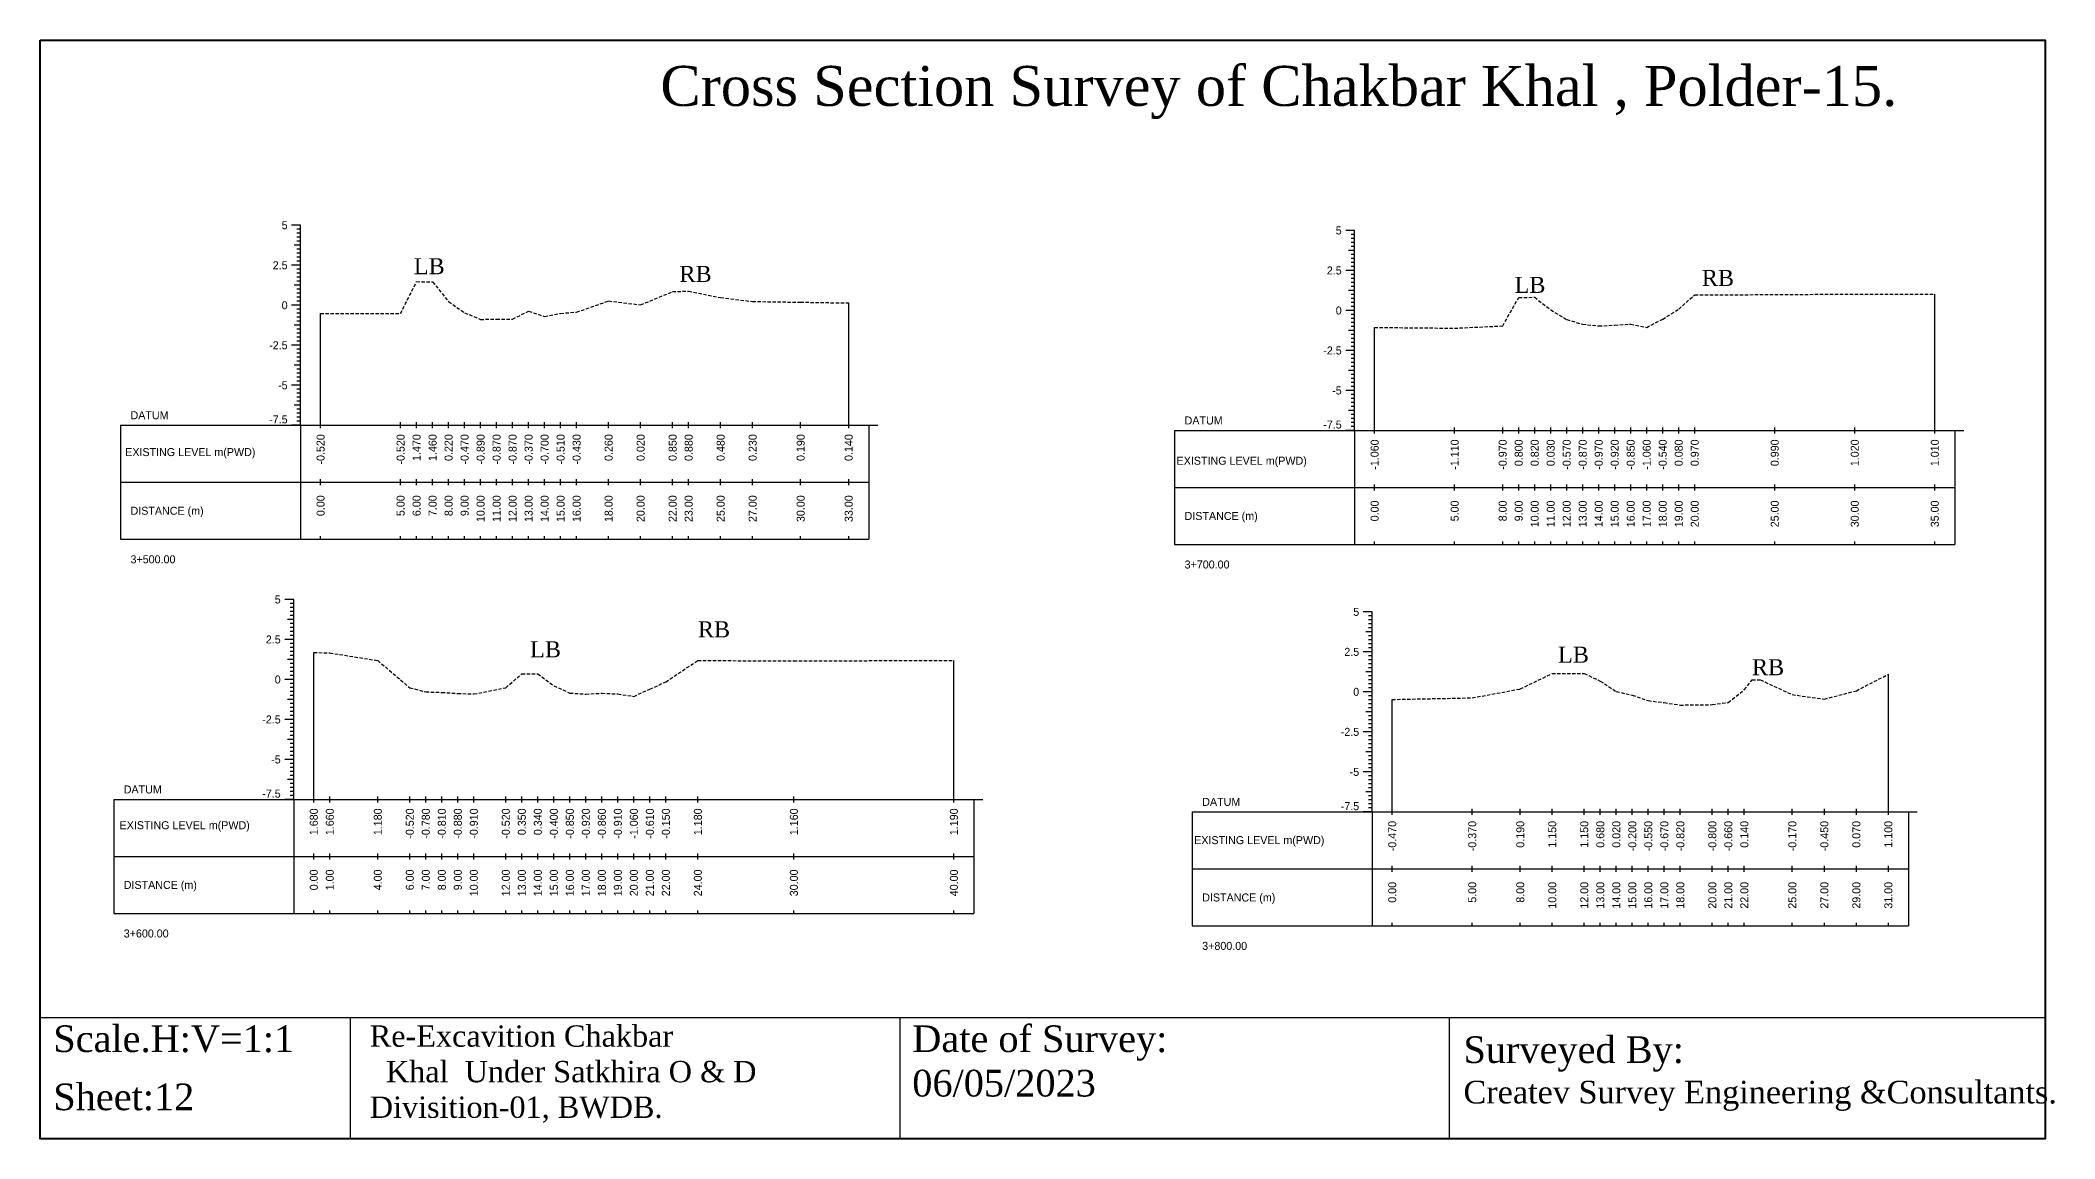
# Model space of a CAD drawing. Header units: inches. Extents: x 6579 to 9220, y -2276 to -1013.
# Drawn here: x 8180 to 8331.1, y -1709.9 to -1627.5 of the extents above; entities that cross this region are included whole.
import ezdxf
from ezdxf.enums import TextEntityAlignment as Align

# ---------------------------------------------------------------- set-up
doc = ezdxf.new("R2010")
doc.units = ezdxf.units.IN
doc.header["$MEASUREMENT"] = 0
doc.linetypes.add('HIDDEN', pattern=[0.375, 0.25, -0.125])
doc.layers.add('CS_Drawing', color=7, linetype='Continuous')
doc.layers.add('GL', color=3, linetype='HIDDEN')
doc.styles.add('romans', font='romans.shx')

msp = doc.modelspace()

# ---------------------------------------------------------------- linework, layer by layer
at = {"color": 4, "lineweight": 40}
msp.add_lwpolyline([(8180.02, -1627.52), (8330.36, -1627.52), (8330.36, -1709.89), (8180.02, -1709.89)], close=True, dxfattribs=at)
for points in [[(8330.36, -1627.52), (8330.36, -1709.89)], [(8180.02, -1700.81), (8330.36, -1700.81)], [(8180.02, -1700.81), (8180.02, -1709.89)], [(8203.27, -1700.81), (8203.27, -1709.89)], [(8244.47, -1700.81), (8244.47, -1709.89)], [(8285.67, -1700.81), (8285.67, -1709.89)]]:
    msp.add_lwpolyline(points)
at = {"layer": 'CS_Drawing'}
for p, q in [((8199.54, -1641.39), (8198.87, -1641.39)), ((8199.54, -1641.39), (8199.07, -1641.39)), ((8199.54, -1641.39), (8199.27, -1641.39)), ((8199.54, -1641.69), (8199.27, -1641.69)), ((8199.54, -1656.39), (8199.54, -1641.39)), ((8278.58, -1641.78), (8277.91, -1641.78)), ((8278.58, -1641.78), (8278.11, -1641.78)), ((8278.58, -1641.78), (8278.31, -1641.78)), ((8278.58, -1656.78), (8278.58, -1641.78)), ((8199.54, -1642.89), (8199.07, -1642.89)), ((8199.54, -1641.99), (8199.27, -1641.99)), ((8199.54, -1642.29), (8199.27, -1642.29)), ((8199.54, -1642.59), (8199.27, -1642.59)), ((8199.54, -1642.89), (8199.27, -1642.89)), ((8199.54, -1643.19), (8199.27, -1643.19)), ((8278.58, -1643.28), (8278.11, -1643.28)), ((8278.58, -1642.08), (8278.31, -1642.08)), ((8278.58, -1642.38), (8278.31, -1642.38)), ((8278.58, -1642.68), (8278.31, -1642.68)), ((8278.58, -1642.98), (8278.31, -1642.98)), ((8278.58, -1643.28), (8278.31, -1643.28)), ((8199.54, -1644.39), (8198.87, -1644.39)), ((8199.54, -1644.39), (8199.07, -1644.39)), ((8199.54, -1643.49), (8199.27, -1643.49)), ((8199.54, -1643.79), (8199.27, -1643.79)), ((8199.54, -1644.09), (8199.27, -1644.09)), ((8199.54, -1644.39), (8199.27, -1644.39)), ((8199.54, -1644.69), (8199.27, -1644.69)), ((8278.58, -1644.78), (8277.91, -1644.78)), ((8278.58, -1644.78), (8278.11, -1644.78)), ((8278.58, -1643.58), (8278.31, -1643.58)), ((8278.58, -1643.88), (8278.31, -1643.88)), ((8278.58, -1644.18), (8278.31, -1644.18)), ((8278.58, -1644.48), (8278.31, -1644.48)), ((8278.58, -1644.78), (8278.31, -1644.78)), ((8199.54, -1645.89), (8199.07, -1645.89)), ((8199.54, -1644.99), (8199.27, -1644.99)), ((8199.54, -1645.29), (8199.27, -1645.29)), ((8199.54, -1645.59), (8199.27, -1645.59)), ((8199.54, -1645.89), (8199.27, -1645.89)), ((8199.54, -1646.19), (8199.27, -1646.19)), ((8278.58, -1646.28), (8278.11, -1646.28)), ((8278.58, -1645.08), (8278.31, -1645.08)), ((8278.58, -1645.38), (8278.31, -1645.38)), ((8278.58, -1645.68), (8278.31, -1645.68)), ((8278.58, -1645.98), (8278.31, -1645.98)), ((8278.58, -1646.28), (8278.31, -1646.28)), ((8199.54, -1647.39), (8198.87, -1647.39)), ((8199.54, -1647.39), (8199.07, -1647.39)), ((8199.54, -1646.49), (8199.27, -1646.49)), ((8199.54, -1646.79), (8199.27, -1646.79)), ((8199.54, -1647.09), (8199.27, -1647.09)), ((8199.54, -1647.39), (8199.27, -1647.39)), ((8199.54, -1647.69), (8199.27, -1647.69)), ((8240.64, -1656.39), (8240.64, -1647.22)), ((8278.58, -1647.78), (8277.91, -1647.78)), ((8278.58, -1647.78), (8278.11, -1647.78)), ((8278.58, -1646.58), (8278.31, -1646.58)), ((8278.58, -1646.88), (8278.31, -1646.88)), ((8278.58, -1647.18), (8278.31, -1647.18)), ((8278.58, -1647.48), (8278.31, -1647.48)), ((8278.58, -1647.78), (8278.31, -1647.78)), ((8322.08, -1656.78), (8322.08, -1646.57)), ((8199.54, -1648.89), (8199.07, -1648.89)), ((8199.54, -1647.99), (8199.27, -1647.99)), ((8199.54, -1648.29), (8199.27, -1648.29)), ((8199.54, -1648.59), (8199.27, -1648.59)), ((8199.54, -1648.89), (8199.27, -1648.89)), ((8199.54, -1649.19), (8199.27, -1649.19)), ((8201.04, -1656.39), (8201.04, -1648.01)), ((8278.58, -1649.28), (8278.11, -1649.28)), ((8278.58, -1648.08), (8278.31, -1648.08)), ((8278.58, -1648.38), (8278.31, -1648.38)), ((8278.58, -1648.68), (8278.31, -1648.68)), ((8278.58, -1648.98), (8278.31, -1648.98)), ((8278.58, -1649.28), (8278.31, -1649.28)), ((8280.08, -1656.78), (8280.08, -1649.05)), ((8199.54, -1650.39), (8198.87, -1650.39)), ((8199.54, -1650.39), (8199.07, -1650.39)), ((8199.54, -1649.49), (8199.27, -1649.49)), ((8199.54, -1649.79), (8199.27, -1649.79)), ((8199.54, -1650.09), (8199.27, -1650.09)), ((8199.54, -1650.39), (8199.27, -1650.39)), ((8199.54, -1650.69), (8199.27, -1650.69)), ((8199.54, -1650.99), (8199.27, -1650.99)), ((8278.58, -1650.78), (8277.91, -1650.78)), ((8278.58, -1650.78), (8278.11, -1650.78)), ((8278.58, -1649.58), (8278.31, -1649.58)), ((8278.58, -1649.88), (8278.31, -1649.88)), ((8278.58, -1650.18), (8278.31, -1650.18)), ((8278.58, -1650.48), (8278.31, -1650.48)), ((8278.58, -1650.78), (8278.31, -1650.78)), ((8199.54, -1651.89), (8199.07, -1651.89)), ((8199.54, -1651.29), (8199.27, -1651.29)), ((8199.54, -1651.59), (8199.27, -1651.59)), ((8199.54, -1651.89), (8199.27, -1651.89)), ((8199.54, -1652.19), (8199.27, -1652.19)), ((8199.54, -1652.49), (8199.27, -1652.49)), ((8278.58, -1652.28), (8278.11, -1652.28)), ((8278.58, -1651.08), (8278.31, -1651.08)), ((8278.58, -1651.38), (8278.31, -1651.38)), ((8278.58, -1651.68), (8278.31, -1651.68)), ((8278.58, -1651.98), (8278.31, -1651.98)), ((8278.58, -1652.28), (8278.31, -1652.28)), ((8199.54, -1653.39), (8198.87, -1653.39)), ((8199.54, -1653.39), (8199.07, -1653.39)), ((8199.54, -1652.79), (8199.27, -1652.79)), ((8199.54, -1653.09), (8199.27, -1653.09)), ((8199.54, -1653.39), (8199.27, -1653.39)), ((8199.54, -1653.69), (8199.27, -1653.69)), ((8199.54, -1653.99), (8199.27, -1653.99)), ((8278.58, -1653.78), (8277.91, -1653.78)), ((8278.58, -1653.78), (8278.11, -1653.78)), ((8278.58, -1652.58), (8278.31, -1652.58)), ((8278.58, -1652.88), (8278.31, -1652.88)), ((8278.58, -1653.18), (8278.31, -1653.18)), ((8278.58, -1653.48), (8278.31, -1653.48)), ((8278.58, -1653.78), (8278.31, -1653.78)), ((8199.54, -1654.89), (8199.07, -1654.89)), ((8199.54, -1654.29), (8199.27, -1654.29)), ((8199.54, -1654.59), (8199.27, -1654.59)), ((8199.54, -1654.89), (8199.27, -1654.89)), ((8199.54, -1655.19), (8199.27, -1655.19)), ((8199.54, -1655.49), (8199.27, -1655.49)), ((8278.58, -1655.28), (8278.11, -1655.28)), ((8278.58, -1654.08), (8278.31, -1654.08)), ((8278.58, -1654.38), (8278.31, -1654.38)), ((8278.58, -1654.68), (8278.31, -1654.68)), ((8278.58, -1654.98), (8278.31, -1654.98)), ((8278.58, -1655.28), (8278.31, -1655.28)), ((8186.04, -1656.39), (8199.54, -1656.39)), ((8186.04, -1656.39), (8186.04, -1664.94)), ((8199.54, -1656.39), (8198.87, -1656.39)), ((8199.54, -1656.39), (8199.07, -1656.39)), ((8199.54, -1655.79), (8199.27, -1655.79)), ((8199.54, -1656.09), (8199.27, -1656.09)), ((8199.54, -1656.39), (8199.27, -1656.39)), ((8199.54, -1656.39), (8242.14, -1656.39)), ((8199.54, -1656.39), (8199.54, -1664.94)), ((8201.04, -1656.61), (8201.04, -1656.16)), ((8207.04, -1656.61), (8207.04, -1656.16)), ((8208.24, -1656.61), (8208.24, -1656.16)), ((8209.44, -1656.61), (8209.44, -1656.16)), ((8210.64, -1656.61), (8210.64, -1656.16)), ((8211.84, -1656.61), (8211.84, -1656.16)), ((8213.04, -1656.61), (8213.04, -1656.16)), ((8214.24, -1656.61), (8214.24, -1656.16)), ((8215.44, -1656.61), (8215.44, -1656.16)), ((8216.64, -1656.61), (8216.64, -1656.16)), ((8217.84, -1656.61), (8217.84, -1656.16)), ((8219.04, -1656.61), (8219.04, -1656.16)), ((8220.24, -1656.61), (8220.24, -1656.16)), ((8222.64, -1656.61), (8222.64, -1656.16)), ((8225.04, -1656.61), (8225.04, -1656.16)), ((8227.44, -1656.61), (8227.44, -1656.16)), ((8228.64, -1656.61), (8228.64, -1656.16)), ((8231.04, -1656.61), (8231.04, -1656.16)), ((8233.44, -1656.61), (8233.44, -1656.16)), ((8237.04, -1656.61), (8237.04, -1656.16)), ((8240.64, -1656.61), (8240.64, -1656.16)), ((8242.14, -1656.39), (8242.82, -1656.39)), ((8242.14, -1656.39), (8242.61, -1656.39)), ((8242.14, -1656.39), (8242.41, -1656.39)), ((8242.14, -1656.39), (8242.14, -1664.94)), ((8265.08, -1656.78), (8278.58, -1656.78)), ((8265.08, -1656.78), (8265.08, -1665.33)), ((8278.58, -1656.78), (8277.91, -1656.78)), ((8278.58, -1656.78), (8278.11, -1656.78)), ((8278.58, -1655.58), (8278.31, -1655.58)), ((8278.58, -1655.88), (8278.31, -1655.88)), ((8278.58, -1656.18), (8278.31, -1656.18)), ((8278.58, -1656.48), (8278.31, -1656.48)), ((8278.58, -1656.78), (8278.31, -1656.78)), ((8278.58, -1656.78), (8323.58, -1656.78)), ((8278.58, -1656.78), (8278.58, -1665.33)), ((8280.08, -1657), (8280.08, -1656.55)), ((8286.08, -1657), (8286.08, -1656.55)), ((8289.68, -1657), (8289.68, -1656.55)), ((8290.88, -1657), (8290.88, -1656.55)), ((8292.08, -1657), (8292.08, -1656.55)), ((8293.28, -1657), (8293.28, -1656.55)), ((8294.48, -1657), (8294.48, -1656.55)), ((8295.68, -1657), (8295.68, -1656.55)), ((8296.88, -1657), (8296.88, -1656.55)), ((8298.08, -1657), (8298.08, -1656.55)), ((8299.28, -1657), (8299.28, -1656.55)), ((8300.48, -1657), (8300.48, -1656.55)), ((8301.68, -1657), (8301.68, -1656.55)), ((8302.88, -1657), (8302.88, -1656.55)), ((8304.08, -1657), (8304.08, -1656.55)), ((8310.08, -1657), (8310.08, -1656.55)), ((8316.08, -1657), (8316.08, -1656.55)), ((8322.08, -1657), (8322.08, -1656.55)), ((8323.58, -1656.78), (8324.26, -1656.78)), ((8323.58, -1656.78), (8324.05, -1656.78)), ((8323.58, -1656.78), (8323.85, -1656.78)), ((8323.58, -1656.78), (8323.58, -1665.33)), ((8186.04, -1660.66), (8199.54, -1660.66)), ((8199.54, -1660.66), (8242.14, -1660.66)), ((8199.54, -1660.66), (8242.14, -1660.66)), ((8201.04, -1660.89), (8201.04, -1660.44)), ((8207.04, -1660.89), (8207.04, -1660.44)), ((8208.24, -1660.89), (8208.24, -1660.44)), ((8209.44, -1660.89), (8209.44, -1660.44)), ((8210.64, -1660.89), (8210.64, -1660.44)), ((8211.84, -1660.89), (8211.84, -1660.44)), ((8213.04, -1660.89), (8213.04, -1660.44)), ((8214.24, -1660.89), (8214.24, -1660.44)), ((8215.44, -1660.89), (8215.44, -1660.44)), ((8216.64, -1660.89), (8216.64, -1660.44)), ((8217.84, -1660.89), (8217.84, -1660.44)), ((8219.04, -1660.89), (8219.04, -1660.44)), ((8220.24, -1660.89), (8220.24, -1660.44)), ((8222.64, -1660.89), (8222.64, -1660.44)), ((8225.04, -1660.89), (8225.04, -1660.44)), ((8227.44, -1660.89), (8227.44, -1660.44)), ((8228.64, -1660.89), (8228.64, -1660.44)), ((8231.04, -1660.89), (8231.04, -1660.44)), ((8233.44, -1660.89), (8233.44, -1660.44)), ((8237.04, -1660.89), (8237.04, -1660.44)), ((8240.64, -1660.89), (8240.64, -1660.44)), ((8265.08, -1661.05), (8278.58, -1661.05)), ((8278.58, -1661.05), (8323.58, -1661.05)), ((8278.58, -1661.05), (8323.58, -1661.05)), ((8280.08, -1661.28), (8280.08, -1660.83)), ((8286.08, -1661.28), (8286.08, -1660.83)), ((8289.68, -1661.28), (8289.68, -1660.83)), ((8290.88, -1661.28), (8290.88, -1660.83)), ((8292.08, -1661.28), (8292.08, -1660.83)), ((8293.28, -1661.28), (8293.28, -1660.83)), ((8294.48, -1661.28), (8294.48, -1660.83)), ((8295.68, -1661.28), (8295.68, -1660.83)), ((8296.88, -1661.28), (8296.88, -1660.83)), ((8298.08, -1661.28), (8298.08, -1660.83)), ((8299.28, -1661.28), (8299.28, -1660.83)), ((8300.48, -1661.28), (8300.48, -1660.83)), ((8301.68, -1661.28), (8301.68, -1660.83)), ((8302.88, -1661.28), (8302.88, -1660.83)), ((8304.08, -1661.28), (8304.08, -1660.83)), ((8310.08, -1661.28), (8310.08, -1660.83)), ((8316.08, -1661.28), (8316.08, -1660.83)), ((8322.08, -1661.28), (8322.08, -1660.83)), ((8186.04, -1664.94), (8199.54, -1664.94)), ((8199.54, -1664.94), (8242.14, -1664.94)), ((8201.04, -1664.94), (8201.04, -1664.71)), ((8207.04, -1664.94), (8207.04, -1664.71)), ((8208.24, -1664.94), (8208.24, -1664.71)), ((8209.44, -1664.94), (8209.44, -1664.71)), ((8210.64, -1664.94), (8210.64, -1664.71)), ((8211.84, -1664.94), (8211.84, -1664.71)), ((8213.04, -1664.94), (8213.04, -1664.71)), ((8214.24, -1664.94), (8214.24, -1664.71)), ((8215.44, -1664.94), (8215.44, -1664.71)), ((8216.64, -1664.94), (8216.64, -1664.71)), ((8217.84, -1664.94), (8217.84, -1664.71)), ((8219.04, -1664.94), (8219.04, -1664.71)), ((8220.24, -1664.94), (8220.24, -1664.71)), ((8222.64, -1664.94), (8222.64, -1664.71)), ((8225.04, -1664.94), (8225.04, -1664.71)), ((8227.44, -1664.94), (8227.44, -1664.71)), ((8228.64, -1664.94), (8228.64, -1664.71)), ((8231.04, -1664.94), (8231.04, -1664.71)), ((8233.44, -1664.94), (8233.44, -1664.71)), ((8237.04, -1664.94), (8237.04, -1664.71)), ((8240.64, -1664.94), (8240.64, -1664.71)), ((8265.08, -1665.33), (8278.58, -1665.33)), ((8278.58, -1665.33), (8323.58, -1665.33)), ((8280.08, -1665.33), (8280.08, -1665.1)), ((8286.08, -1665.33), (8286.08, -1665.1)), ((8289.68, -1665.33), (8289.68, -1665.1)), ((8290.88, -1665.33), (8290.88, -1665.1)), ((8292.08, -1665.33), (8292.08, -1665.1)), ((8293.28, -1665.33), (8293.28, -1665.1)), ((8294.48, -1665.33), (8294.48, -1665.1)), ((8295.68, -1665.33), (8295.68, -1665.1)), ((8296.88, -1665.33), (8296.88, -1665.1)), ((8298.08, -1665.33), (8298.08, -1665.1)), ((8299.28, -1665.33), (8299.28, -1665.1)), ((8300.48, -1665.33), (8300.48, -1665.1)), ((8301.68, -1665.33), (8301.68, -1665.1)), ((8302.88, -1665.33), (8302.88, -1665.1)), ((8304.08, -1665.33), (8304.08, -1665.1)), ((8310.08, -1665.33), (8310.08, -1665.1)), ((8316.08, -1665.33), (8316.08, -1665.1)), ((8322.08, -1665.33), (8322.08, -1665.1)), ((8199.03, -1669.45), (8198.35, -1669.45)), ((8199.03, -1669.45), (8198.56, -1669.45)), ((8199.03, -1669.45), (8198.76, -1669.45)), ((8199.03, -1669.75), (8198.76, -1669.75)), ((8199.03, -1670.05), (8198.76, -1670.05)), ((8199.03, -1670.35), (8198.76, -1670.35)), ((8199.03, -1684.45), (8199.03, -1669.45)), ((8279.9, -1670.38), (8279.22, -1670.38)), ((8279.9, -1670.38), (8279.42, -1670.38)), ((8279.9, -1670.38), (8279.63, -1670.38)), ((8279.9, -1685.38), (8279.9, -1670.38)), ((8199.03, -1670.95), (8198.56, -1670.95)), ((8199.03, -1670.65), (8198.76, -1670.65)), ((8199.03, -1670.95), (8198.76, -1670.95)), ((8199.03, -1671.25), (8198.76, -1671.25)), ((8199.03, -1671.55), (8198.76, -1671.55)), ((8199.03, -1671.85), (8198.76, -1671.85)), ((8279.9, -1671.88), (8279.42, -1671.88)), ((8279.9, -1670.68), (8279.63, -1670.68)), ((8279.9, -1670.98), (8279.63, -1670.98)), ((8279.9, -1671.28), (8279.63, -1671.28)), ((8279.9, -1671.58), (8279.63, -1671.58)), ((8279.9, -1671.88), (8279.63, -1671.88)), ((8199.03, -1672.45), (8198.35, -1672.45)), ((8199.03, -1672.45), (8198.56, -1672.45)), ((8199.03, -1672.15), (8198.76, -1672.15)), ((8199.03, -1672.45), (8198.76, -1672.45)), ((8199.03, -1672.75), (8198.76, -1672.75)), ((8199.03, -1673.05), (8198.76, -1673.05)), ((8199.03, -1673.35), (8198.76, -1673.35)), ((8200.53, -1684.45), (8200.53, -1673.43)), ((8279.9, -1673.38), (8279.22, -1673.38)), ((8279.9, -1673.38), (8279.42, -1673.38)), ((8279.9, -1672.18), (8279.63, -1672.18)), ((8279.9, -1672.48), (8279.63, -1672.48)), ((8279.9, -1672.78), (8279.63, -1672.78)), ((8279.9, -1673.08), (8279.63, -1673.08)), ((8279.9, -1673.38), (8279.63, -1673.38)), ((8199.03, -1673.95), (8198.56, -1673.95)), ((8199.03, -1673.65), (8198.76, -1673.65)), ((8199.03, -1673.95), (8198.76, -1673.95)), ((8199.03, -1674.25), (8198.76, -1674.25)), ((8199.03, -1674.55), (8198.76, -1674.55)), ((8199.03, -1674.85), (8198.76, -1674.85)), ((8199.03, -1675.15), (8198.76, -1675.15)), ((8248.53, -1684.45), (8248.53, -1674.02)), ((8279.9, -1674.88), (8279.42, -1674.88)), ((8279.9, -1673.68), (8279.63, -1673.68)), ((8279.9, -1673.98), (8279.63, -1673.98)), ((8279.9, -1674.28), (8279.63, -1674.28)), ((8279.9, -1674.58), (8279.63, -1674.58)), ((8279.9, -1674.88), (8279.63, -1674.88)), ((8318.6, -1685.38), (8318.6, -1675.06)), ((8199.03, -1675.45), (8198.35, -1675.45)), ((8199.03, -1675.45), (8198.56, -1675.45)), ((8199.03, -1675.45), (8198.76, -1675.45)), ((8199.03, -1675.75), (8198.76, -1675.75)), ((8199.03, -1676.05), (8198.76, -1676.05)), ((8199.03, -1676.35), (8198.76, -1676.35)), ((8199.03, -1676.65), (8198.76, -1676.65)), ((8279.9, -1676.38), (8279.22, -1676.38)), ((8279.9, -1676.38), (8279.42, -1676.38)), ((8279.9, -1675.18), (8279.63, -1675.18)), ((8279.9, -1675.48), (8279.63, -1675.48)), ((8279.9, -1675.78), (8279.63, -1675.78)), ((8279.9, -1676.08), (8279.63, -1676.08)), ((8279.9, -1676.38), (8279.63, -1676.38)), ((8199.03, -1676.95), (8198.56, -1676.95)), ((8199.03, -1676.95), (8198.76, -1676.95)), ((8199.03, -1677.25), (8198.76, -1677.25)), ((8199.03, -1677.55), (8198.76, -1677.55)), ((8199.03, -1677.85), (8198.76, -1677.85)), ((8199.03, -1678.15), (8198.76, -1678.15)), ((8279.9, -1677.88), (8279.42, -1677.88)), ((8279.9, -1676.68), (8279.63, -1676.68)), ((8279.9, -1676.98), (8279.63, -1676.98)), ((8279.9, -1677.28), (8279.63, -1677.28)), ((8279.9, -1677.58), (8279.63, -1677.58)), ((8279.9, -1677.88), (8279.63, -1677.88)), ((8281.4, -1685.38), (8281.4, -1676.95)), ((8199.03, -1678.45), (8198.35, -1678.45)), ((8199.03, -1678.45), (8198.56, -1678.45)), ((8199.03, -1678.45), (8198.76, -1678.45)), ((8199.03, -1678.75), (8198.76, -1678.75)), ((8199.03, -1679.05), (8198.76, -1679.05)), ((8199.03, -1679.35), (8198.76, -1679.35)), ((8199.03, -1679.65), (8198.76, -1679.65)), ((8279.9, -1679.38), (8279.22, -1679.38)), ((8279.9, -1679.38), (8279.42, -1679.38)), ((8279.9, -1678.18), (8279.63, -1678.18)), ((8279.9, -1678.48), (8279.63, -1678.48)), ((8279.9, -1678.78), (8279.63, -1678.78)), ((8279.9, -1679.08), (8279.63, -1679.08)), ((8279.9, -1679.38), (8279.63, -1679.38)), ((8279.9, -1679.68), (8279.63, -1679.68)), ((8199.03, -1679.95), (8198.56, -1679.95)), ((8199.03, -1679.95), (8198.76, -1679.95)), ((8199.03, -1680.25), (8198.76, -1680.25)), ((8199.03, -1680.55), (8198.76, -1680.55)), ((8199.03, -1680.85), (8198.76, -1680.85)), ((8199.03, -1681.15), (8198.76, -1681.15)), ((8279.9, -1680.88), (8279.42, -1680.88)), ((8279.9, -1679.98), (8279.63, -1679.98)), ((8279.9, -1680.28), (8279.63, -1680.28)), ((8279.9, -1680.58), (8279.63, -1680.58)), ((8279.9, -1680.88), (8279.63, -1680.88)), ((8279.9, -1681.18), (8279.63, -1681.18)), ((8199.03, -1681.45), (8198.35, -1681.45)), ((8199.03, -1681.45), (8198.56, -1681.45)), ((8199.03, -1681.45), (8198.76, -1681.45)), ((8199.03, -1681.75), (8198.76, -1681.75)), ((8199.03, -1682.05), (8198.76, -1682.05)), ((8199.03, -1682.35), (8198.76, -1682.35)), ((8199.03, -1682.65), (8198.76, -1682.65)), ((8279.9, -1682.38), (8279.22, -1682.38)), ((8279.9, -1682.38), (8279.42, -1682.38)), ((8279.9, -1681.48), (8279.63, -1681.48)), ((8279.9, -1681.78), (8279.63, -1681.78)), ((8279.9, -1682.08), (8279.63, -1682.08)), ((8279.9, -1682.38), (8279.63, -1682.38)), ((8279.9, -1682.68), (8279.63, -1682.68)), ((8199.03, -1682.95), (8198.56, -1682.95)), ((8199.03, -1682.95), (8198.76, -1682.95)), ((8199.03, -1683.25), (8198.76, -1683.25)), ((8199.03, -1683.55), (8198.76, -1683.55)), ((8199.03, -1683.85), (8198.76, -1683.85)), ((8199.03, -1684.15), (8198.76, -1684.15)), ((8279.9, -1683.88), (8279.42, -1683.88)), ((8279.9, -1682.98), (8279.63, -1682.98)), ((8279.9, -1683.28), (8279.63, -1683.28)), ((8279.9, -1683.58), (8279.63, -1683.58)), ((8279.9, -1683.88), (8279.63, -1683.88)), ((8279.9, -1684.18), (8279.63, -1684.18)), ((8185.53, -1684.45), (8199.03, -1684.45)), ((8185.53, -1684.45), (8185.53, -1693)), ((8199.03, -1684.45), (8198.35, -1684.45)), ((8199.03, -1684.45), (8198.56, -1684.45)), ((8199.03, -1684.45), (8198.76, -1684.45)), ((8199.03, -1684.45), (8250.03, -1684.45)), ((8199.03, -1684.45), (8199.03, -1693)), ((8200.53, -1684.67), (8200.53, -1684.22)), ((8201.73, -1684.67), (8201.73, -1684.22)), ((8205.33, -1684.67), (8205.33, -1684.22)), ((8207.73, -1684.67), (8207.73, -1684.22)), ((8208.93, -1684.67), (8208.93, -1684.22)), ((8210.13, -1684.67), (8210.13, -1684.22)), ((8211.33, -1684.67), (8211.33, -1684.22)), ((8212.53, -1684.67), (8212.53, -1684.22)), ((8214.93, -1684.67), (8214.93, -1684.22)), ((8216.13, -1684.67), (8216.13, -1684.22)), ((8217.33, -1684.67), (8217.33, -1684.22)), ((8218.53, -1684.67), (8218.53, -1684.22)), ((8219.73, -1684.67), (8219.73, -1684.22)), ((8220.93, -1684.67), (8220.93, -1684.22)), ((8222.13, -1684.67), (8222.13, -1684.22)), ((8223.33, -1684.67), (8223.33, -1684.22)), ((8224.53, -1684.67), (8224.53, -1684.22)), ((8225.73, -1684.67), (8225.73, -1684.22)), ((8226.93, -1684.67), (8226.93, -1684.22)), ((8229.33, -1684.67), (8229.33, -1684.22)), ((8236.53, -1684.67), (8236.53, -1684.22)), ((8248.53, -1684.67), (8248.53, -1684.22)), ((8250.03, -1684.45), (8250.7, -1684.45)), ((8250.03, -1684.45), (8250.5, -1684.45)), ((8250.03, -1684.45), (8250.3, -1684.45)), ((8250.03, -1684.45), (8250.03, -1693)), ((8266.4, -1685.38), (8279.9, -1685.38)), ((8266.4, -1685.38), (8266.4, -1693.93)), ((8279.9, -1685.38), (8279.22, -1685.38)), ((8279.9, -1685.38), (8279.42, -1685.38)), ((8279.9, -1684.48), (8279.63, -1684.48)), ((8279.9, -1684.78), (8279.63, -1684.78)), ((8279.9, -1685.08), (8279.63, -1685.08)), ((8279.9, -1685.38), (8279.63, -1685.38)), ((8279.9, -1685.38), (8320.1, -1685.38)), ((8279.9, -1685.38), (8279.9, -1693.93)), ((8281.4, -1685.61), (8281.4, -1685.16)), ((8287.4, -1685.61), (8287.4, -1685.16)), ((8291, -1685.61), (8291, -1685.16)), ((8293.4, -1685.61), (8293.4, -1685.16)), ((8295.8, -1685.61), (8295.8, -1685.16)), ((8297, -1685.61), (8297, -1685.16)), ((8298.2, -1685.61), (8298.2, -1685.16)), ((8299.4, -1685.61), (8299.4, -1685.16)), ((8300.6, -1685.61), (8300.6, -1685.16)), ((8301.8, -1685.61), (8301.8, -1685.16)), ((8303, -1685.61), (8303, -1685.16)), ((8305.4, -1685.61), (8305.4, -1685.16)), ((8306.6, -1685.61), (8306.6, -1685.16)), ((8307.8, -1685.61), (8307.8, -1685.16)), ((8311.4, -1685.61), (8311.4, -1685.16)), ((8313.8, -1685.61), (8313.8, -1685.16)), ((8316.2, -1685.61), (8316.2, -1685.16)), ((8318.6, -1685.61), (8318.6, -1685.16)), ((8320.1, -1685.38), (8320.77, -1685.38)), ((8320.1, -1685.38), (8320.57, -1685.38)), ((8320.1, -1685.38), (8320.37, -1685.38)), ((8320.1, -1685.38), (8320.1, -1693.93)), ((8185.53, -1688.72), (8199.03, -1688.72)), ((8199.03, -1688.72), (8250.03, -1688.72)), ((8199.03, -1688.72), (8250.03, -1688.72)), ((8200.53, -1688.95), (8200.53, -1688.5)), ((8201.73, -1688.95), (8201.73, -1688.5)), ((8205.33, -1688.95), (8205.33, -1688.5)), ((8207.73, -1688.95), (8207.73, -1688.5)), ((8208.93, -1688.95), (8208.93, -1688.5)), ((8210.13, -1688.95), (8210.13, -1688.5)), ((8211.33, -1688.95), (8211.33, -1688.5)), ((8212.53, -1688.95), (8212.53, -1688.5)), ((8214.93, -1688.95), (8214.93, -1688.5)), ((8216.13, -1688.95), (8216.13, -1688.5)), ((8217.33, -1688.95), (8217.33, -1688.5)), ((8218.53, -1688.95), (8218.53, -1688.5)), ((8219.73, -1688.95), (8219.73, -1688.5)), ((8220.93, -1688.95), (8220.93, -1688.5)), ((8222.13, -1688.95), (8222.13, -1688.5)), ((8223.33, -1688.95), (8223.33, -1688.5)), ((8224.53, -1688.95), (8224.53, -1688.5)), ((8225.73, -1688.95), (8225.73, -1688.5)), ((8226.93, -1688.95), (8226.93, -1688.5)), ((8229.33, -1688.95), (8229.33, -1688.5)), ((8236.53, -1688.95), (8236.53, -1688.5)), ((8248.53, -1688.95), (8248.53, -1688.5)), ((8266.4, -1689.66), (8279.9, -1689.66)), ((8279.9, -1689.66), (8320.1, -1689.66)), ((8279.9, -1689.66), (8320.1, -1689.66)), ((8281.4, -1689.88), (8281.4, -1689.43)), ((8287.4, -1689.88), (8287.4, -1689.43)), ((8291, -1689.88), (8291, -1689.43)), ((8293.4, -1689.88), (8293.4, -1689.43)), ((8295.8, -1689.88), (8295.8, -1689.43)), ((8297, -1689.88), (8297, -1689.43)), ((8298.2, -1689.88), (8298.2, -1689.43)), ((8299.4, -1689.88), (8299.4, -1689.43)), ((8300.6, -1689.88), (8300.6, -1689.43)), ((8301.8, -1689.88), (8301.8, -1689.43)), ((8303, -1689.88), (8303, -1689.43)), ((8305.4, -1689.88), (8305.4, -1689.43)), ((8306.6, -1689.88), (8306.6, -1689.43)), ((8307.8, -1689.88), (8307.8, -1689.43)), ((8311.4, -1689.88), (8311.4, -1689.43)), ((8313.8, -1689.88), (8313.8, -1689.43)), ((8316.2, -1689.88), (8316.2, -1689.43)), ((8318.6, -1689.88), (8318.6, -1689.43)), ((8185.53, -1693), (8199.03, -1693)), ((8199.03, -1693), (8250.03, -1693)), ((8200.53, -1693), (8200.53, -1692.77)), ((8201.73, -1693), (8201.73, -1692.77)), ((8205.33, -1693), (8205.33, -1692.77)), ((8207.73, -1693), (8207.73, -1692.77)), ((8208.93, -1693), (8208.93, -1692.77)), ((8210.13, -1693), (8210.13, -1692.77)), ((8211.33, -1693), (8211.33, -1692.77)), ((8212.53, -1693), (8212.53, -1692.77)), ((8214.93, -1693), (8214.93, -1692.77)), ((8216.13, -1693), (8216.13, -1692.77)), ((8217.33, -1693), (8217.33, -1692.77)), ((8218.53, -1693), (8218.53, -1692.77)), ((8219.73, -1693), (8219.73, -1692.77)), ((8220.93, -1693), (8220.93, -1692.77)), ((8222.13, -1693), (8222.13, -1692.77)), ((8223.33, -1693), (8223.33, -1692.77)), ((8224.53, -1693), (8224.53, -1692.77)), ((8225.73, -1693), (8225.73, -1692.77)), ((8226.93, -1693), (8226.93, -1692.77)), ((8229.33, -1693), (8229.33, -1692.77)), ((8236.53, -1693), (8236.53, -1692.77)), ((8248.53, -1693), (8248.53, -1692.77)), ((8266.4, -1693.93), (8279.9, -1693.93)), ((8279.9, -1693.93), (8320.1, -1693.93)), ((8281.4, -1693.93), (8281.4, -1693.71)), ((8287.4, -1693.93), (8287.4, -1693.71)), ((8291, -1693.93), (8291, -1693.71)), ((8293.4, -1693.93), (8293.4, -1693.71)), ((8295.8, -1693.93), (8295.8, -1693.71)), ((8297, -1693.93), (8297, -1693.71)), ((8298.2, -1693.93), (8298.2, -1693.71)), ((8299.4, -1693.93), (8299.4, -1693.71)), ((8300.6, -1693.93), (8300.6, -1693.71)), ((8301.8, -1693.93), (8301.8, -1693.71)), ((8303, -1693.93), (8303, -1693.71)), ((8305.4, -1693.93), (8305.4, -1693.71)), ((8306.6, -1693.93), (8306.6, -1693.71)), ((8307.8, -1693.93), (8307.8, -1693.71)), ((8311.4, -1693.93), (8311.4, -1693.71)), ((8313.8, -1693.93), (8313.8, -1693.71)), ((8316.2, -1693.93), (8316.2, -1693.71)), ((8318.6, -1693.93), (8318.6, -1693.71))]:
    msp.add_line(p, q, dxfattribs=at)
at = {"layer": 'GL'}
for points in [[(8201.04, -1648.01), (8207.04, -1648.01), (8208.24, -1645.62), (8209.44, -1645.63), (8210.64, -1647.12), (8211.84, -1647.95), (8213.04, -1648.45), (8214.24, -1648.43), (8215.44, -1648.43), (8216.64, -1647.83), (8217.84, -1648.23), (8219.04, -1648), (8220.24, -1647.9), (8222.64, -1647.07), (8225.04, -1647.36), (8227.44, -1646.37), (8228.64, -1646.33), (8231.04, -1646.81), (8233.44, -1647.11), (8237.04, -1647.16), (8240.64, -1647.22)], [(8280.08, -1649.05), (8286.08, -1649.11), (8289.68, -1648.94), (8290.88, -1646.82), (8292.08, -1646.79), (8293.28, -1647.74), (8294.48, -1648.46), (8295.68, -1648.82), (8296.88, -1648.94), (8298.08, -1648.88), (8299.28, -1648.8), (8300.48, -1649.05), (8301.68, -1648.43), (8302.88, -1647.68), (8304.08, -1646.61), (8310.08, -1646.59), (8316.08, -1646.55), (8322.08, -1646.57)], [(8200.53, -1673.43), (8201.73, -1673.46), (8205.33, -1674.03), (8207.73, -1676.07), (8208.93, -1676.38), (8210.13, -1676.42), (8211.33, -1676.5), (8212.53, -1676.54), (8214.93, -1676.07), (8216.13, -1675.03), (8217.33, -1675.04), (8218.53, -1675.93), (8219.73, -1676.47), (8220.93, -1676.55), (8222.13, -1676.48), (8223.33, -1676.54), (8224.53, -1676.72), (8225.73, -1676.18), (8226.93, -1675.63), (8229.33, -1674.03), (8236.53, -1674.06), (8248.53, -1674.02)], [(8281.4, -1676.95), (8287.4, -1676.83), (8291, -1676.16), (8293.4, -1675), (8295.8, -1675), (8297, -1675.57), (8298.2, -1676.36), (8299.4, -1676.62), (8300.6, -1677.04), (8301.8, -1677.19), (8303, -1677.37), (8305.4, -1677.34), (8306.6, -1677.18), (8307.8, -1676.22), (8308.4, -1675.47), (8309, -1675.48), (8311.4, -1676.59), (8313.8, -1676.92), (8316.2, -1676.3), (8318.6, -1675.06)]]:
    msp.add_lwpolyline(points, dxfattribs=at)

# ---------------------------------------------------------------- texts
at = {"attachment_point": 1, "style": 'romans'}
for s, insert, char_height, width in [('{\\fTimes New Roman|b0|i0|c0|p18;Cross Section Survey of Chakbar Khal , Polder-15.}', (8226.52, -1629.44), 3, 89.3868), ('{\\fTimes New Roman|b0|i0|c0|p18;LB}', (8208.03, -1643.86), 1.2, 316.087), ('{\\fTimes New Roman|b0|i0|c0|p18;RB}', (8227.95, -1644.44), 1.2, 316.087), ('{\\fTimes New Roman|b0|i0|c0|p18;RB}', (8304.61, -1644.74), 1.2, 316.087), ('{\\fTimes New Roman|b0|i0|c0|p18;LB}', (8290.57, -1645.26), 1.2, 316.087), ('{\\fTimes New Roman|b0|i0|c0|p18;RB}', (8229.33, -1671.09), 1.2, 316.087), ('{\\fTimes New Roman|b0|i0|c0|p18;LB}', (8216.75, -1672.59), 1.2, 316.087), ('{\\fTimes New Roman|b0|i0|c0|p18;LB}', (8293.83, -1672.99), 1.2, 316.087), ('{\\fTimes New Roman|b0|i0|c0|p18;RB}', (8308.37, -1673.93), 1.2, 316.087), ('{\\fTimes New Roman|b0|i0|c0|p18;Scale.H:V=1:1}', (8181, -1701.39), 2, 22.2708), ('{\\fTimes New Roman|b0|i0|c0|p18;Re-Excavition Chakbar \\P  Khal  Under Satkhira O & D    Divisition-01, BWDB.}', (8204.73, -1701.39), 1.6, 38.8405), ('{\\fTimes New Roman|b0|i0|c0|p18;Date of Survey: 06/05/2023}', (8245.41, -1701.39), 2, 22.2708), ('{\\fTimes New Roman|b0|i0|c0|p18;Surveyed By:                                     \\H0.85x;Createv Survey Engineering &Consultants.}', (8286.74, -1702.21), 2, 45.2193), ('{\\fTimes New Roman|b0|i0|c0|p18;Sheet:12}', (8181, -1705.75), 2, 38.8405)]:
    msp.add_mtext(s, dxfattribs=dict(at, insert=insert, char_height=char_height, width=width))
at = {"layer": 'CS_Drawing'}
for s, p in [('5', (8198.57, -1641.39)), ('5', (8277.61, -1641.78)), ('2.5', (8198.57, -1644.39)), ('2.5', (8277.61, -1644.78)), ('0', (8198.57, -1647.39)), ('0', (8277.61, -1647.78)), ('-2.5', (8198.57, -1650.39)), ('-2.5', (8277.61, -1650.78)), ('-5', (8198.57, -1653.39)), ('-5', (8277.61, -1653.78)), ('5', (8198.05, -1669.45)), ('5', (8278.92, -1670.38)), ('2.5', (8198.05, -1672.45)), ('2.5', (8278.92, -1673.38)), ('0', (8198.05, -1675.45)), ('0', (8278.92, -1676.38)), ('-2.5', (8198.05, -1678.45)), ('-2.5', (8278.92, -1679.38)), ('-5', (8198.05, -1681.45)), ('-5', (8278.92, -1682.38))]:
    msp.add_text(s, height=0.6, dxfattribs=at).set_placement(p, align=Align.MIDDLE_RIGHT)
for s, p in [('DATUM', (8186.79, -1655.64)), ('DATUM', (8265.83, -1656.03)), ('EXISTING LEVEL m(PWD)', (8186.39, -1658.4)), ('EXISTING LEVEL m(PWD)', (8265.23, -1659.05)), ('DISTANCE (m)', (8186.79, -1662.8)), ('DISTANCE (m)', (8265.83, -1663.19)), ('3+500.00', (8186.79, -1666.44)), ('3+700.00', (8265.83, -1666.83)), ('DATUM', (8186.28, -1683.7)), ('DATUM', (8267.15, -1684.63)), ('EXISTING LEVEL m(PWD)', (8185.97, -1686.38)), ('EXISTING LEVEL m(PWD)', (8266.55, -1687.5)), ('DISTANCE (m)', (8186.28, -1690.86)), ('DISTANCE (m)', (8267.15, -1691.8)), ('3+600.00', (8186.28, -1694.5)), ('3+800.00', (8267.15, -1695.43))]:
    msp.add_text(s, height=0.6, dxfattribs=at).set_placement(p, align=Align.MIDDLE_LEFT)
for p in [(8198.57, -1656.25), (8277.61, -1656.64), (8198.05, -1684.31), (8278.92, -1685.25)]:
    msp.add_text('-7.5', height=0.6, dxfattribs=at).set_placement(p, align=Align.RIGHT)
for s, p in [('-0.520', (8201.04, -1657.06)), ('-0.520', (8207.04, -1657.06)), ('1.470', (8208.24, -1657.06)), ('1.460', (8209.44, -1657.06)), ('0.220', (8210.64, -1657.06)), ('-0.470', (8211.84, -1657.06)), ('-0.890', (8213.04, -1657.06)), ('-0.870', (8214.24, -1657.06)), ('-0.870', (8215.44, -1657.06)), ('-0.370', (8216.64, -1657.06)), ('-0.700', (8217.84, -1657.06)), ('-0.510', (8219.04, -1657.06)), ('-0.430', (8220.24, -1657.06)), ('0.260', (8222.64, -1657.06)), ('0.020', (8225.04, -1657.06)), ('0.850', (8227.44, -1657.06)), ('0.880', (8228.64, -1657.06)), ('0.480', (8231.04, -1657.06)), ('0.230', (8233.44, -1657.06)), ('0.190', (8237.04, -1657.06)), ('0.140', (8240.64, -1657.06)), ('-1.060', (8280.08, -1657.45)), ('-1.110', (8286.08, -1657.45)), ('-0.970', (8289.68, -1657.45)), ('0.800', (8290.88, -1657.45)), ('0.820', (8292.08, -1657.45)), ('0.030', (8293.28, -1657.45)), ('-0.570', (8294.48, -1657.45)), ('-0.870', (8295.68, -1657.45)), ('-0.970', (8296.88, -1657.45)), ('-0.920', (8298.08, -1657.45)), ('-0.850', (8299.28, -1657.45)), ('-1.060', (8300.48, -1657.45)), ('-0.540', (8301.68, -1657.45)), ('0.080', (8302.88, -1657.45)), ('0.970', (8304.08, -1657.45)), ('0.990', (8310.08, -1657.45)), ('1.020', (8316.08, -1657.45)), ('1.010', (8322.08, -1657.45)), ('0.00', (8201.04, -1661.64)), ('5.00', (8207.04, -1661.64)), ('6.00', (8208.24, -1661.64)), ('7.00', (8209.44, -1661.64)), ('8.00', (8210.64, -1661.64)), ('9.00', (8211.84, -1661.64)), ('10.00', (8213.04, -1661.64)), ('11.00', (8214.24, -1661.64)), ('12.00', (8215.44, -1661.64)), ('13.00', (8216.64, -1661.64)), ('14.00', (8217.84, -1661.64)), ('15.00', (8219.04, -1661.64)), ('16.00', (8220.24, -1661.64)), ('18.00', (8222.64, -1661.64)), ('20.00', (8225.04, -1661.64)), ('22.00', (8227.44, -1661.64)), ('23.00', (8228.64, -1661.64)), ('25.00', (8231.04, -1661.64)), ('27.00', (8233.44, -1661.64)), ('30.00', (8237.04, -1661.64)), ('33.00', (8240.64, -1661.64)), ('0.00', (8280.08, -1662.03)), ('5.00', (8286.08, -1662.03)), ('8.00', (8289.68, -1662.03)), ('9.00', (8290.88, -1662.03)), ('10.00', (8292.08, -1662.03)), ('11.00', (8293.28, -1662.03)), ('12.00', (8294.48, -1662.03)), ('13.00', (8295.68, -1662.03)), ('14.00', (8296.88, -1662.03)), ('15.00', (8298.08, -1662.03)), ('16.00', (8299.28, -1662.03)), ('17.00', (8300.48, -1662.03)), ('18.00', (8301.68, -1662.03)), ('19.00', (8302.88, -1662.03)), ('20.00', (8304.08, -1662.03)), ('25.00', (8310.08, -1662.03)), ('30.00', (8316.08, -1662.03)), ('35.00', (8322.08, -1662.03)), ('1.680', (8200.53, -1685.12)), ('1.660', (8201.73, -1685.12)), ('1.180', (8205.33, -1685.12)), ('-0.520', (8207.73, -1685.12)), ('-0.780', (8208.93, -1685.12)), ('-0.810', (8210.13, -1685.12)), ('-0.880', (8211.33, -1685.12)), ('-0.910', (8212.53, -1685.12)), ('-0.520', (8214.93, -1685.12)), ('0.350', (8216.13, -1685.12)), ('0.340', (8217.33, -1685.12)), ('-0.400', (8218.53, -1685.12)), ('-0.850', (8219.73, -1685.12)), ('-0.920', (8220.93, -1685.12)), ('-0.860', (8222.13, -1685.12)), ('-0.910', (8223.33, -1685.12)), ('-1.060', (8224.53, -1685.12)), ('-0.610', (8225.73, -1685.12)), ('-0.150', (8226.93, -1685.12)), ('1.180', (8229.33, -1685.12)), ('1.160', (8236.53, -1685.12)), ('1.190', (8248.53, -1685.12)), ('-0.470', (8281.4, -1686.06)), ('-0.370', (8287.4, -1686.06)), ('0.190', (8291, -1686.06)), ('1.150', (8293.4, -1686.06)), ('1.150', (8295.8, -1686.06)), ('0.680', (8297, -1686.06)), ('0.020', (8298.2, -1686.06)), ('-0.200', (8299.4, -1686.06)), ('-0.550', (8300.6, -1686.06)), ('-0.670', (8301.8, -1686.06)), ('-0.820', (8303, -1686.06)), ('-0.800', (8305.4, -1686.06)), ('-0.660', (8306.6, -1686.06)), ('0.140', (8307.8, -1686.06)), ('-0.170', (8311.4, -1686.06)), ('-0.450', (8313.8, -1686.06)), ('0.070', (8316.2, -1686.06)), ('1.100', (8318.6, -1686.06)), ('0.00', (8200.53, -1689.7)), ('1.00', (8201.73, -1689.7)), ('4.00', (8205.33, -1689.7)), ('6.00', (8207.73, -1689.7)), ('7.00', (8208.93, -1689.7)), ('8.00', (8210.13, -1689.7)), ('9.00', (8211.33, -1689.7)), ('10.00', (8212.53, -1689.7)), ('12.00', (8214.93, -1689.7)), ('13.00', (8216.13, -1689.7)), ('14.00', (8217.33, -1689.7)), ('15.00', (8218.53, -1689.7)), ('16.00', (8219.73, -1689.7)), ('17.00', (8220.93, -1689.7)), ('18.00', (8222.13, -1689.7)), ('19.00', (8223.33, -1689.7)), ('20.00', (8224.53, -1689.7)), ('21.00', (8225.73, -1689.7)), ('22.00', (8226.93, -1689.7)), ('24.00', (8229.33, -1689.7)), ('30.00', (8236.53, -1689.7)), ('40.00', (8248.53, -1689.7)), ('0.00', (8281.4, -1690.63)), ('5.00', (8287.4, -1690.63)), ('8.00', (8291, -1690.63)), ('10.00', (8293.4, -1690.63)), ('12.00', (8295.8, -1690.63)), ('13.00', (8297, -1690.63)), ('14.00', (8298.2, -1690.63)), ('15.00', (8299.4, -1690.63)), ('16.00', (8300.6, -1690.63)), ('17.00', (8301.8, -1690.63)), ('18.00', (8303, -1690.63)), ('20.00', (8305.4, -1690.63)), ('21.00', (8306.6, -1690.63)), ('22.00', (8307.8, -1690.63)), ('25.00', (8311.4, -1690.63)), ('27.00', (8313.8, -1690.63)), ('29.00', (8316.2, -1690.63)), ('31.00', (8318.6, -1690.63))]:
    msp.add_text(s, height=0.6, rotation=90, dxfattribs=at).set_placement(p, align=Align.MIDDLE_RIGHT)

doc.saveas('drawing.dxf')
